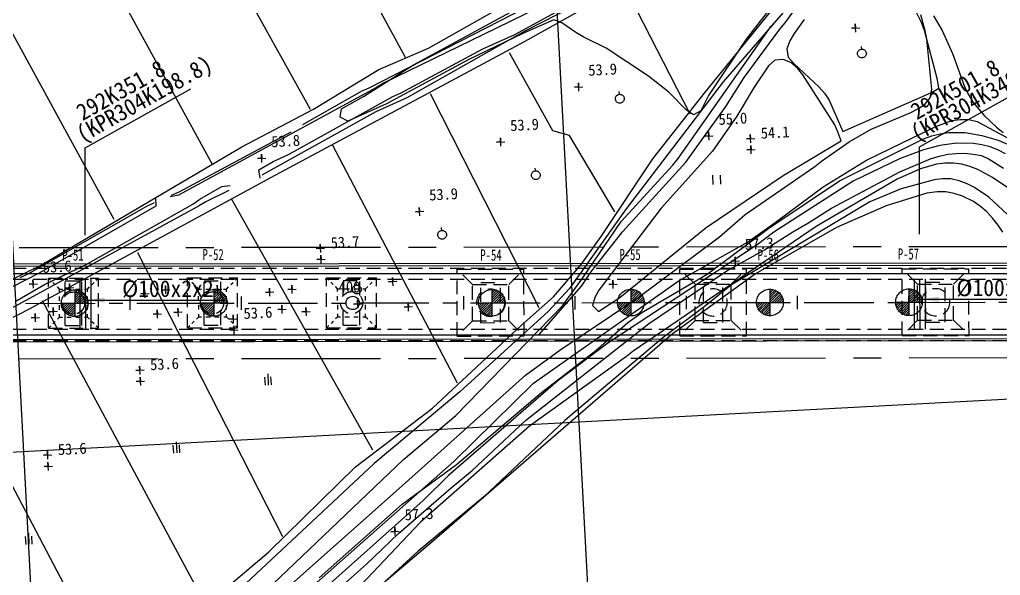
# Model space of a CAD drawing. Header units: millimetres. Extents: x 7782 to 8578, y 1103 to 1810.
# Drawn here: x 8306.9 to 8483.2, y 1435 to 1535 of the extents above; entities that cross this region are included whole.
import ezdxf
from ezdxf.enums import TextEntityAlignment as Align
from ezdxf.xclip import XClip

# ---------------------------------------------------------------- set-up
doc = ezdxf.new("R2010")
doc.units = ezdxf.units.MM
doc.header["$LTSCALE"] = 10
doc.header["$MEASUREMENT"] = 0
doc.header["$XCLIPFRAME"] = 2
for name, pattern in [('CENTER', [2, 1.25, -0.25, 0.25, -0.25]), ('CENTERX2', [4, 2.5, -0.5, 0.5, -0.5]), ('DASHED2', [0.375, 0.25, -0.125]), ('HIDDEN', [0.375, 0.25, -0.125])]:
    doc.linetypes.add(name, pattern=pattern)
doc.layers.add('TZ-BASE', color=253, linetype='Continuous')
doc.layers.add('TZ-CABL', color=4, linetype='Continuous')
doc.styles.add('GR', font='GulimChe.ttf')
doc.styles.add('GUL', font='GulimChe.ttf')
doc.styles.get("Standard").update_dxf_attribs({"font": 'GulimChe.ttf'})
doc.linetypes.add('ZIGZAG', pattern='A,0.0001,-0.2,[131,ltypeshp.shx,S=0.2,R=0,X=-0.2,Y=0],-0.4,[131,ltypeshp.shx,S=0.2,R=180,X=0.2,Y=0],-0.2', length=0.8001)
doc.dimstyles.get("Standard").update_dxf_attribs({"dimtxt": 0.18, "dimasz": 0.18, "dimexe": 0.18, "dimexo": 0.0625, "dimgap": 0.09, "dimtad": 0, "dimtih": 1, "dimtoh": 1, "dimdec": 4, "dimzin": 0, "dimdsep": 46, "dimtxsty": 'Standard', "dimcen": 0.09, "dimadec": 0, "dimazin": 0, "dimtfac": 1, "dimtdec": 4, "dimtofl": 0, "dimtmove": 0, "dimatfit": 3, "dimfxl": 0, "dimtolj": 1, "dimtzin": 0, "dimarcsym": 0})

# ---------------------------------------------------------------- blocks, each defined once
blk = doc.blocks.new('JD-FHF5FSSG3AFD3')
at = {"layer": 'TZ-BASE'}
for p, q in [((432, 138.77), (450.65, -211.09)), ((532.14, 138.79), (550.79, -211.07)), ((509.48, 44.69, -17.94), (460.44, 135.1, -17.94)), ((492.43, 35.34, -18.14), (459.86, 94.02, -18.14)), ((457.13, 15.56, -18.14), (416.58, 89.7, -18.14)), ((442.56, 84.36, -18.14), (474.78, 25.37, -18.14)), ((573.34, 71.34, -17.59), (530.96, 47.58, -17.59)), ((575.26, 50.3, -18.11), (589.48, 66.45, -18.11)), ((563.45, 38.49, -19.11), (584.69, 64.74, -19.11)), ((510.95, 43.36, -18.11), (544.55, 61.66, -18.11)), ((548.65, 58.5, -18.11), (530.94, 49.43, -18.11)), ((582.45, 58.65, -18.11), (566.59, 40.33, -18.11)), ((513.62, 46.34, -19.11), (533.96, 57.89, -19.11)), ((548.91, 57.45, -17.84), (560.63, 34.55, -17.84)), ((577.76, 50.93, -17.11), (582.26, 57.19, -17.11)), ((502.97, 39.26, -19.11), (533.44, 54.88, -19.11)), ((576.41, 55.33, -18.11), (570.72, 48, -18.11)), ((533.24, 53.58, -18.11), (523.52, 48.82, -18.11)), ((529.18, 48.83, -13.11), (537.21, 53.17, -13.11)), ((602.28, 50.99, -17.11), (600.9, 53.73, -17.11)), ((536.18, 51.49, -18.11), (530.59, 49.03, -18.11)), ((537.6, 50.91, -18.11), (536.18, 51.49, -18.11)), ((581.17, 51.52, -17.11), (579.39, 48.99, -17.11)), ((602.95, 49.49, -17.11), (602.12, 52.39, -17.11)), ((604.43, 52.16, -16.11), (606.01, 49.57, -16.11)), ((530.94, 49.43, -18.11), (509.75, 37.43, -18.11)), ((540.12, 49.18, -18.11), (537.6, 50.91, -18.11)), ((558.51, 26.55, -18.11), (575.26, 50.3, -18.11)), ((570.39, 41.07, -17.11), (576.77, 49.76, -17.11)), ((576.77, 49.76, -17.11), (577.76, 50.93, -17.11)), ((589.66, 49.97, -17.37), (591.16, 50.05, -17.37)), ((590.41, 50.01, -17.37), (589.66, 49.97, -17.37)), ((590.45, 49.26, -17.37), (590.37, 50.76, -17.37)), ((590.37, 50.76, -17.37), (590.41, 50.01, -17.37)), ((602.8, 49.54, -17.11), (602.28, 50.99, -17.11)), ((605.15, 40.69, -17.11), (602.8, 49.54, -17.11)), ((603.22, 47.99, -17.11), (602.95, 49.49, -17.11)), ((606.01, 49.57, -16.11), (607.86, 45.38, -16.11)), ((523.52, 48.82, -18.11), (505.56, 40.05, -18.11)), ((530.59, 49.03, -18.11), (520.91, 44.31, -18.11)), ((523.39, 46.26, -13.11), (529.18, 48.83, -13.11)), ((541.43, 48.39, -18.11), (540.12, 49.18, -18.11)), ((545.57, 46.38, -18.11), (541.43, 48.39, -18.11)), ((570.72, 48, -18.11), (563.96, 37.85, -18.11)), ((578.6, 47.68, -17.11), (578.06, 46.27, -17.11)), ((579.39, 48.99, -17.11), (578.6, 47.68, -17.11)), ((604.12, 38.97, -17.11), (603.22, 47.99, -17.11)), ((530.96, 47.58, -17.59), (485.23, 23.08, -17.59)), ((504.69, 42.54, -19.11), (513.62, 46.34, -19.11)), ((508.58, 38.28, -13.11), (523.39, 46.26, -13.11)), ((553.19, 41.34, -18.11), (545.57, 46.38, -18.11)), ((578.06, 46.27, -17.11), (578.28, 44.77, -17.11)), ((591.52, 46.17, -16.77), (591.47, 46.69, -16.77)), ((520.91, 44.31, -18.11), (506.11, 36.33, -18.11)), ((535.99, 31.48, -17.84), (528.22, 45.54, -17.84)), ((575.88, 44.19, -17.11), (574.74, 43.17, -17.11)), ((577.38, 44.35, -17.11), (575.88, 44.19, -17.11)), ((578.79, 43.77, -17.11), (577.38, 44.35, -17.11)), ((578.28, 44.77, -17.11), (579.29, 43.62, -17.11)), ((607.86, 45.38, -16.11), (610.08, 39.28, -16.11)), ((492.93, 35.39, -19.11), (504.69, 42.54, -19.11)), ((501.93, 37.69, -18.11), (510.95, 43.36, -18.11)), ((574.74, 43.17, -17.11), (572.17, 39.34, -17.11)), ((579.96, 42.78, -17.11), (578.79, 43.77, -17.11)), ((579.29, 43.62, -17.11), (583.8, 39.41, -17.11)), ((580.92, 41.58, -17.11), (579.96, 42.78, -17.11)), ((556.83, 38.47, -18.11), (553.19, 41.34, -18.11)), ((567.09, 35.87, -17.11), (570.39, 41.07, -17.11)), ((586.68, 32.57, -17.11), (580.92, 41.58, -17.11)), ((605.37, 39.18, -17.11), (605.15, 40.69, -17.11)), ((504.26, 39.29, -18.11), (468.66, 19.91, -18.11)), ((501.57, 38.64, -19.11), (502.97, 39.26, -19.11)), ((505.56, 40.05, -18.11), (504.26, 39.29, -18.11)), ((539.87, 39.36, -18.17), (541.37, 39.44, -18.17)), ((540.62, 39.4, -18.17), (539.87, 39.36, -18.17)), ((540.66, 38.66, -18.17), (540.58, 40.15, -18.17)), ((540.58, 40.15, -18.17), (540.62, 39.4, -18.17)), ((566.59, 40.33, -18.11), (549.18, 17.48, -18.11)), ((572.17, 39.34, -17.11), (569.06, 34.14, -17.11)), ((583.8, 39.41, -17.11), (584.82, 38.27, -17.11)), ((603.83, 37.46, -17.11), (604.12, 38.97, -17.11)), ((604.07, 38.37, -17.11), (605.37, 39.18, -17.11)), ((610.08, 39.28, -16.11), (610.75, 37.89, -16.11)), ((488.49, 27.24, -13.11), (507.19, 37.66, -13.11)), ((491.05, 32.62, -19.11), (501.57, 38.64, -19.11)), ((497.99, 35.45, -18.11), (501.93, 37.69, -18.11)), ((509.75, 37.43, -18.11), (504.16, 34.91, -18.11)), ((507.19, 37.66, -13.11), (508.58, 38.28, -13.11)), ((513.96, 38.22, -17.84), (533.47, -0.24, -17.84)), ((547.98, 38.04, -18.04), (547.93, 38.56, -18.04)), ((553.95, 26.46, -19.11), (563.45, 38.49, -19.11)), ((560.03, 35.2, -18.11), (556.83, 38.47, -18.11)), ((563.96, 37.85, -18.11), (562.58, 35.12, -18.11)), ((584.82, 38.27, -17.11), (585.68, 37.02, -17.11)), ((588.15, 31.38, -17.11), (604.07, 38.37, -17.11)), ((602.89, 36.25, -17.11), (603.83, 37.46, -17.11)), ((610.75, 37.89, -16.11), (611.56, 36.59, -16.11)), ((480.06, 28.64, -19.11), (492.93, 35.39, -19.11)), ((497.76, 33.94, -18.11), (497.99, 35.45, -18.11)), ((506.11, 36.33, -18.11), (499.12, 33.25, -18.11)), ((559.87, 25.87, -17.11), (567.09, 35.87, -17.11)), ((585.68, 37.02, -17.11), (588.15, 31.38, -17.11)), ((600.25, 34.72, -17.11), (601.6, 35.43, -17.11)), ((601.6, 35.43, -17.11), (602.89, 36.25, -17.11)), ((611.56, 36.59, -16.11), (613.54, 34.25, -16.11)), ((504.16, 34.91, -18.11), (483.67, 23.51, -18.11)), ((499.12, 33.25, -18.11), (497.76, 33.94, -18.11)), ((561.29, 34.36, -18.11), (560.03, 35.2, -18.11)), ((562.58, 35.12, -18.11), (561.29, 34.36, -18.11)), ((569.06, 34.14, -17.11), (564.67, 27.87, -17.11)), ((593.21, 31.78, -17.11), (600.25, 34.72, -17.11)), ((607.74, 33.34, -16.11), (609.24, 33.56, -16.11)), ((609.24, 33.56, -16.11), (610.79, 33.57, -16.11)), ((610.79, 33.57, -16.11), (612.25, 33.19, -16.11)), ((613.54, 34.25, -16.11), (615.77, 32.17, -16.11)), ((587.3, 31.17, -17.11), (586.68, 32.57, -17.11)), ((589.27, 29.54, -17.11), (593.21, 31.78, -17.11)), ((592.41, 26.21, -16.11), (604.84, 32.31, -16.11)), ((604.84, 32.31, -16.11), (607.74, 33.34, -16.11)), ((612.25, 33.19, -16.11), (618.91, 29.6, -16.11)), ((615.77, 32.17, -16.11), (616.98, 31.23, -16.11)), ((468.81, 20.55, -19.11), (488.96, 31.34, -19.11)), ((526.63, 28.73, -18.17), (526.55, 30.23, -18.17)), ((526.55, 30.23, -18.17), (526.59, 29.48, -18.17)), ((538.96, 30.66, -17.84), (535.99, 31.48, -17.84)), ((547.13, 16.91, -17.84), (538.96, 30.66, -17.84)), ((563.29, 30.53, -17.07), (564.79, 30.61, -17.07)), ((564.04, 30.57, -17.07), (563.29, 30.53, -17.07)), ((564.08, 29.83, -17.07), (564, 31.32, -17.07)), ((564, 31.32, -17.07), (564.04, 30.57, -17.07)), ((570.78, 30.05, -18), (572.28, 30.13, -18)), ((571.53, 30.09, -18), (570.78, 30.05, -18)), ((571.57, 29.35, -18), (571.49, 30.84, -18)), ((571.49, 30.84, -18), (571.53, 30.09, -18)), ((587.81, 29.72, -17.11), (587.3, 31.17, -17.11)), ((587.54, 22.5, -15.11), (602.65, 30.08, -15.11)), ((602.65, 30.08, -15.11), (604.1, 30.59, -15.11)), ((604.1, 30.59, -15.11), (605.6, 30.96, -15.11)), ((605.6, 30.96, -15.11), (607.11, 31.18, -15.11)), ((607.11, 31.18, -15.11), (610.11, 31.21, -15.11)), ((610.11, 31.21, -15.11), (613.13, 30.69, -15.11)), ((613.13, 30.69, -15.11), (616.05, 29.82, -15.11)), ((443.73, 7.24, -19.11), (480.06, 28.64, -19.11)), ((518.82, -13.88, -18.22), (496.35, 29.01, -18.22)), ((525.84, 29.44, -18.17), (527.34, 29.52, -18.17)), ((526.59, 29.48, -18.17), (525.84, 29.44, -18.17)), ((571.67, 27.35, -18), (571.59, 28.85, -18)), ((571.59, 28.85, -18), (571.63, 28.1, -18)), ((577.4, 23.49, -17.11), (587.81, 29.72, -17.11)), ((584.29, 26.07, -17.11), (589.27, 29.54, -17.11)), ((605.56, 28.87, -14.11), (602.61, 28.09, -14.11)), ((608.56, 29.31, -14.11), (605.56, 28.87, -14.11)), ((611.62, 29.24, -14.11), (608.56, 29.31, -14.11)), ((613.13, 29, -14.11), (611.62, 29.24, -14.11)), ((614.59, 28.62, -14.11), (613.13, 29, -14.11)), ((616, 28.08, -14.11), (614.59, 28.62, -14.11)), ((616.05, 29.82, -15.11), (618.87, 28.64, -15.11)), ((482.89, 26.53, -18.3), (484.39, 26.61, -18.3)), ((483.64, 26.57, -18.3), (482.89, 26.53, -18.3)), ((483.68, 25.82, -18.3), (483.6, 27.32, -18.3)), ((483.6, 27.32, -18.3), (483.64, 26.57, -18.3)), ((485.7, 26, -13.11), (488.49, 27.24, -13.11)), ((544.67, 12.52, -19.11), (553.95, 26.46, -19.11)), ((564.67, 27.87, -17.11), (555.45, 17.6, -17.11)), ((557.57, 25.34, -18.11), (558.51, 26.55, -18.11)), ((570.88, 28.06, -18), (572.38, 28.14, -18)), ((571.63, 28.1, -18), (570.88, 28.06, -18)), ((598.32, 26.49, -14.11), (589.98, 22.44, -14.11)), ((602.61, 28.09, -14.11), (598.32, 26.49, -14.11)), ((598.39, 24.13, -14.11), (604.03, 26.5, -14.11)), ((604.03, 26.5, -14.11), (605.48, 26.97, -14.11)), ((605.48, 26.97, -14.11), (606.98, 27.28, -14.11)), ((606.98, 27.28, -14.11), (608.48, 27.45, -14.11)), ((608.48, 27.45, -14.11), (610.04, 27.47, -14.11)), ((610.04, 27.47, -14.11), (611.54, 27.33, -14.11)), ((611.54, 27.33, -14.11), (613.05, 27.05, -14.11)), ((613.05, 27.05, -14.11), (614.46, 26.41, -14.11)), ((617.36, 27.39, -14.11), (616, 28.08, -14.11)), ((483.11, 24.47, -13.11), (485.7, 26, -13.11)), ((532.88, 24.3, -18.04), (532.83, 24.81, -18.04)), ((548.3, 15.21, -18.11), (557.57, 25.34, -18.11)), ((548.52, 13.36, -17.11), (559.87, 25.87, -17.11)), ((570.55, 16.45, -17.11), (583.1, 25.11, -17.11)), ((583.1, 25.11, -17.11), (584.29, 26.07, -17.11)), ((584.59, 21.46, -16.11), (592.41, 26.21, -16.11)), ((604.96, 25.49, -15.11), (602.06, 24.66, -15.11)), ((606.46, 25.7, -15.11), (604.96, 25.49, -15.11)), ((608.02, 25.72, -15.11), (606.46, 25.7, -15.11)), ((609.52, 25.49, -15.11), (608.02, 25.72, -15.11)), ((610.98, 25.1, -15.11), (609.52, 25.49, -15.11)), ((612.39, 24.56, -15.11), (610.98, 25.1, -15.11)), ((614.46, 26.41, -14.11), (617.04, 24.78, -14.11)), ((485.23, 23.08, -17.59), (441.7, -0.6, -17.59)), ((483.37, 22.97, -13.11), (483.11, 24.47, -13.11)), ((563.56, 14.12, -17.11), (577.4, 23.49, -17.11)), ((564.84, 21.84, -16.77), (564.75, 23.51, -16.77)), ((566.06, 23.56, -16.77), (566.15, 21.91, -16.77)), ((586.07, 17.59, -14.11), (598.39, 24.13, -14.11)), ((602.06, 24.66, -15.11), (597.87, 22.81, -15.11)), ((615.06, 23.14, -15.11), (612.39, 24.56, -15.11)), ((618.85, 20.52, -15.11), (615.06, 23.14, -15.11)), ((472.53, 19.19, -13.11), (476.47, 21.49, -13.11)), ((476.47, 21.49, -13.11), (477.97, 21.66, -13.11)), ((574.84, 13.99, -15.11), (587.54, 22.5, -15.11)), ((589.98, 22.44, -14.11), (575.74, 13.27, -14.11)), ((575.98, 15, -16.11), (584.59, 21.46, -16.11)), ((597.87, 22.81, -15.11), (583.36, 14.33, -15.11)), ((604.54, 22.68, -16.11), (598.64, 21.06, -16.11)), ((606.04, 22.89, -16.11), (604.54, 22.68, -16.11)), ((607.54, 22.86, -16.11), (606.04, 22.89, -16.11)), ((609.05, 22.52, -16.11), (607.54, 22.86, -16.11)), ((610.46, 21.99, -16.11), (609.05, 22.52, -16.11)), ((611.82, 21.3, -16.11), (610.46, 21.99, -16.11)), ((614.35, 19.57, -16.11), (611.82, 21.3, -16.11)), ((464.56, 19.46, -18.11), (464.62, 17.96, -18.11)), ((468.66, 19.91, -18.11), (467.16, 19.64, -18.11)), ((467.41, 19.93, -19.11), (468.81, 20.55, -19.11)), ((477.73, 20.79, -18.11), (473.59, 18.74, -18.11)), ((598.64, 21.06, -16.11), (593, 18.74, -16.11)), ((603.21, 20.3, -16.11), (595.91, 18.02, -16.11)), ((605.06, 20.52, -16.11), (603.21, 20.3, -16.11)), ((606.62, 20.54, -16.11), (605.06, 20.52, -16.11)), ((608.17, 20.26, -16.11), (606.62, 20.54, -16.11)), ((609.63, 19.77, -16.11), (608.17, 20.26, -16.11)), ((611.6, 18.79, -16.11), (609.63, 19.77, -16.11)), ((617.74, 16.45, -16.11), (614.35, 19.57, -16.11)), ((472.3, 17.93, -18.11), (438.59, -0.43, -18.11)), ((441.63, 5.82, -19.11), (462.97, 17.98, -19.11)), ((464.62, 17.96, -18.11), (443.64, 5.9, -18.11)), ((456.63, 10.05, -13.11), (471.29, 18.33, -13.11)), ((462.97, 17.98, -19.11), (464.37, 18.6, -19.11)), ((471.29, 18.33, -13.11), (472.53, 19.19, -13.11)), ((473.59, 18.74, -18.11), (472.3, 17.93, -18.11)), ((478.15, 19.34, -18.22), (503.55, -25.83, -18.22)), ((512.06, 16.24, -18.17), (511.98, 17.74, -18.17)), ((511.98, 17.74, -18.17), (512.02, 16.99, -18.17)), ((593, 18.74, -16.11), (568.13, 3.84, -16.11)), ((595.91, 18.02, -16.11), (586.98, 14.12, -16.11)), ((612.86, 17.9, -16.11), (611.6, 18.79, -16.11)), ((614.03, 16.91, -16.11), (612.86, 17.9, -16.11)), ((511.28, 16.95, -18.17), (512.77, 17.03, -18.17)), ((512.02, 16.99, -18.17), (511.28, 16.95, -18.17)), ((549.18, 17.48, -18.11), (539, 3.13, -18.11)), ((555.45, 17.6, -17.11), (544.27, 2.84, -17.11)), ((565.93, 12.44, -17.11), (570.55, 16.45, -17.11)), ((581.84, 14.88, -14.11), (586.07, 17.59, -14.11)), ((615.09, 15.77, -16.11), (614.03, 16.91, -16.11)), ((541.39, 5.06, -18.11), (548.3, 15.21, -18.11)), ((548.04, 1.52, -17.11), (563.56, 14.12, -17.11)), ((583.36, 14.33, -15.11), (550.4, -8.13, -15.11)), ((570.96, 11.49, -16.11), (575.98, 15, -16.11)), ((586.98, 14.12, -16.11), (572.42, 5.79, -16.11)), ((579.15, 13.35, -14.11), (581.84, 14.88, -14.11)), ((616.06, 14.57, -16.11), (615.09, 15.77, -16.11)), ((616.87, 13.28, -16.11), (616.06, 14.57, -16.11)), ((516.04, 13.59, -18.04), (515.99, 14.11, -18.04)), ((541.11, 7.47, -19.11), (544.67, 12.52, -19.11)), ((542.83, 6.08, -17.11), (548.52, 13.36, -17.11)), ((551.1, 1.35, -17.11), (565.93, 12.44, -17.11)), ((563.75, 5.75, -15.11), (574.84, 13.99, -15.11)), ((575.74, 13.27, -14.11), (572.71, 10.98, -14.11)), ((574.02, 10.09, -14.11), (579.15, 13.35, -14.11)), ((494.25, 9.63, -18.37), (494.17, 11.12, -18.37)), ((494.17, 11.12, -18.37), (494.21, 10.38, -18.37)), ((572.71, 10.98, -14.11), (545.86, -6.66, -14.11)), ((558.69, 4.59, -16.11), (570.96, 11.49, -16.11)), ((451.95, 7.39, -13.11), (456.63, 10.05, -13.11)), ((487.42, -41.49, -18.7), (461.35, 9.54, -18.7)), ((493.46, 10.34, -18.37), (494.96, 10.42, -18.37)), ((494.21, 10.38, -18.37), (493.46, 10.34, -18.37)), ((494.35, 7.63, -18.37), (494.27, 9.13, -18.37)), ((494.27, 9.13, -18.37), (494.31, 8.38, -18.37)), ((567.24, 6.36, -14.11), (574.02, 10.09, -14.11)), ((568.83, 7.36, -14.79), (568.75, 8.86, -14.79)), ((568.75, 8.86, -14.79), (568.79, 8.11, -14.79)), ((699.99, 7.82), (99.8, 7.13)), ((699.99, 7.4), (99.8, 6.72)), ((418.88, -4.9, -19.11), (443.73, 7.24, -19.11)), ((444.61, 3.86, -13.11), (451.95, 7.39, -13.11)), ((493.56, 8.34, -18.37), (495.06, 8.42, -18.37)), ((494.31, 8.38, -18.37), (493.56, 8.34, -18.37)), ((536.11, 1.65, -19.11), (541.11, 7.47, -19.11)), ((568.04, 8.07, -14.79), (569.53, 8.15, -14.79)), ((568.79, 8.11, -14.79), (568.04, 8.07, -14.79)), ((443.64, 5.9, -18.11), (432.37, 0.22, -18.11)), ((440.24, 5.15, -19.11), (441.63, 5.82, -19.11)), ((541.15, 3.56, -17.11), (542.83, 6.08, -17.11)), ((551.98, -1.19, -15.11), (563.75, 5.75, -15.11)), ((553.2, -3.17, -14.11), (567.24, 6.36, -14.11)), ((572.42, 5.79, -16.11), (557.44, -5.05, -16.11)), ((439.33, 0.84, -13.11), (444.61, 3.86, -13.11)), ((441.81, 3.93, -18.47), (443.31, 4.01, -18.47)), ((442.56, 3.97, -18.47), (441.81, 3.93, -18.47)), ((442.6, 3.22, -18.47), (442.52, 4.72, -18.47)), ((442.52, 4.72, -18.47), (442.56, 3.97, -18.47)), ((449.14, 2.54, -18.55), (449.06, 4.03, -18.55)), ((449.06, 4.03, -18.55), (449.1, 3.28, -18.55)), ((466.4, 2.17, -18.55), (466.32, 3.67, -18.55)), ((466.32, 3.67, -18.55), (466.36, 2.92, -18.55)), ((475.74, 2.24, -18.55), (475.66, 3.74, -18.55)), ((475.66, 3.74, -18.55), (475.7, 2.99, -18.55)), ((489.15, 2.24, -18.37), (489.07, 3.74, -18.37)), ((489.07, 3.74, -18.37), (489.11, 2.99, -18.37)), ((500.7, 3.75, -18.04), (500.65, 4.27, -18.04)), ((506.46, 4.37, -18.37), (507.96, 4.45, -18.37)), ((507.21, 4.41, -18.37), (506.46, 4.37, -18.37)), ((507.25, 3.66, -18.37), (507.17, 5.16, -18.37)), ((507.17, 5.16, -18.37), (507.21, 4.41, -18.37)), ((532.51, -13.89, -16.11), (558.69, 4.59, -16.11)), ((533.52, -5.1, -17.11), (541.15, 3.56, -17.11)), ((537.73, 0.06, -18.11), (541.39, 5.06, -18.11)), ((546.07, 3.88, -18), (547.57, 3.96, -18)), ((546.82, 3.92, -18), (546.07, 3.88, -18)), ((546.86, 3.17, -18), (546.78, 4.67, -18)), ((546.78, 4.67, -18), (546.82, 3.92, -18)), ((568.13, 3.84, -16.11), (563.21, -0.12, -16.11)), ((448.35, 3.24, -18.55), (449.85, 3.32, -18.55)), ((449.1, 3.28, -18.55), (448.35, 3.24, -18.55)), ((450.02, 2.93), (450.02, -1.87)), ((450.02, 2.69), (450.25, 2.92)), ((450.02, 2.27), (450.61, 2.86)), ((450.02, 1.84), (450.93, 2.75)), ((450.02, 1.42), (451.21, 2.61)), ((450.02, 0.99), (451.47, 2.45)), ((450.02, 0.57), (451.7, 2.25)), ((450.41, 0.53), (451.9, 2.03)), ((450.83, 0.53), (452.07, 1.78)), ((461.9, 2.2, -18.55), (463.39, 2.28, -18.55)), ((462.64, 2.24, -18.55), (461.9, 2.2, -18.55)), ((462.68, 1.49, -18.55), (462.6, 2.98, -18.55)), ((462.6, 2.98, -18.55), (462.64, 2.24, -18.55)), ((465.61, 2.88, -18.55), (467.11, 2.96, -18.55)), ((466.36, 2.92, -18.55), (465.61, 2.88, -18.55)), ((474.95, 2.95, -18.55), (476.45, 3.03, -18.55)), ((475.7, 2.99, -18.55), (474.95, 2.95, -18.55)), ((475.02, 2.96), (475.02, -1.84)), ((475.02, 2.72), (475.25, 2.95)), ((475.02, 2.3), (475.61, 2.89)), ((475.02, 1.87), (475.93, 2.78)), ((475.02, 1.45), (476.21, 2.64)), ((475.02, 1.02), (476.47, 2.47)), ((475.02, 0.6), (476.7, 2.28)), ((475.41, 0.56), (476.9, 2.06)), ((475.83, 0.56), (477.07, 1.81)), ((484.31, 2.45, -18.55), (485.81, 2.53, -18.55)), ((485.06, 2.49, -18.55), (484.31, 2.45, -18.55)), ((485.1, 1.75, -18.55), (485.02, 3.24, -18.55)), ((485.02, 3.24, -18.55), (485.06, 2.49, -18.55)), ((488.36, 2.95, -18.37), (489.86, 3.03, -18.37)), ((489.11, 2.99, -18.37), (488.36, 2.95, -18.37)), ((520, -0.63), (520, 1.77)), ((525.02, 2.99), (525.03, -1.81)), ((525.02, 2.75), (525.25, 2.98)), ((525.02, 2.33), (525.61, 2.92)), ((525.02, 1.9), (525.93, 2.82)), ((525.02, 1.48), (526.22, 2.68)), ((525.03, 1.06), (526.47, 2.51)), ((525.03, 0.63), (526.7, 2.31)), ((525.41, 0.59), (526.9, 2.09)), ((525.84, 0.59), (527.08, 1.84)), ((539, 3.13, -18.11), (535.23, -0.92, -18.11)), ((540, -0.61), (540, 1.79)), ((544.27, 2.84, -17.11), (543.53, 1.52, -17.11)), ((550.02, 3.02), (550.02, -1.78)), ((550.02, 2.78), (550.25, 3.01)), ((550.02, 2.36), (550.61, 2.95)), ((550.02, 1.93), (550.93, 2.84)), ((550.02, 1.51), (551.21, 2.7)), ((550.02, 1.08), (551.47, 2.53)), ((550.02, 0.66), (551.7, 2.34)), ((550.41, 0.62), (551.9, 2.12)), ((550.83, 0.62), (552.07, 1.87)), ((560, -0.59), (560, 1.81)), ((575.02, 3.05), (575.02, -1.75)), ((575.02, 2.81), (575.25, 3.04)), ((575.02, 2.38), (575.61, 2.97)), ((575.02, 1.96), (575.93, 2.87)), ((575.02, 1.53), (576.21, 2.73)), ((575.02, 1.11), (576.47, 2.56)), ((575.02, 0.69), (576.7, 2.37)), ((575.41, 0.65), (576.9, 2.14)), ((575.83, 0.65), (577.07, 1.89)), ((580, -0.56), (580, 1.84)), ((600, -0.54), (600, 1.86)), ((600.02, 3.08), (600.02, -1.72)), ((600.02, 2.83), (600.25, 3.06)), ((600.02, 2.41), (600.61, 3)), ((600.02, 1.99), (600.93, 2.9)), ((600.02, 1.56), (601.21, 2.76)), ((600.02, 1.14), (601.47, 2.59)), ((600.02, 0.71), (601.7, 2.39)), ((600.41, 0.68), (601.9, 2.17)), ((600.83, 0.68), (602.07, 1.92)), ((444.19, 0.98, -18.7), (473.45, -53.47, -18.7)), ((447.62, 0.53), (452.42, 0.53)), ((447.63, 0.3), (447.86, 0.53)), ((447.69, -0.06), (448.29, 0.53)), ((447.8, -0.38), (448.71, 0.53)), ((447.94, -0.67), (449.13, 0.53)), ((448.11, -0.92), (449.56, 0.53)), ((448.31, -1.15), (449.98, 0.53)), ((448.53, -1.35), (450.02, 0.15)), ((451.26, 0.53), (452.22, 1.5)), ((451.68, 0.53), (452.33, 1.19)), ((452.1, 0.53), (452.4, 0.83)), ((460, -0.7), (460, 1.7)), ((472.62, 0.56), (477.42, 0.56)), ((472.63, 0.33), (472.86, 0.56)), ((472.69, -0.03), (473.29, 0.56)), ((472.8, -0.35), (473.71, 0.56)), ((472.94, -0.64), (474.13, 0.56)), ((473.11, -0.89), (474.56, 0.56)), ((473.31, -1.12), (474.98, 0.56)), ((473.53, -1.32), (475.02, 0.17)), ((476.26, 0.56), (477.22, 1.53)), ((476.68, 0.56), (477.33, 1.21)), ((477.1, 0.56), (477.4, 0.86)), ((480, -0.67), (480, 1.73)), ((487.33, -1.34, -18.55), (487.25, 0.15, -18.55)), ((487.25, 0.15, -18.55), (487.29, -0.6, -18.55)), ((500.16, 0.32, -18.37), (501.66, 0.4, -18.37)), ((500.91, 0.36, -18.37), (500.16, 0.32, -18.37)), ((500.95, -0.39, -18.37), (500.87, 1.1, -18.37)), ((500.87, 1.1, -18.37), (500.91, 0.36, -18.37)), ((510.06, -0.9, -18.37), (509.98, 0.6, -18.37)), ((509.98, 0.6, -18.37), (510.02, -0.15, -18.37)), ((518.53, -19.7, -18.11), (537.73, 0.06, -18.11)), ((522.63, 0.59), (527.43, 0.6)), ((522.64, 0.36), (522.87, 0.59)), ((522.7, 0), (523.29, 0.59)), ((522.81, -0.32), (523.72, 0.59)), ((522.95, -0.6), (524.14, 0.59)), ((523.12, -0.86), (524.56, 0.59)), ((523.31, -1.09), (524.99, 0.59)), ((523.54, -1.29), (525.03, 0.21)), ((526.26, 0.6), (527.22, 1.56)), ((526.69, 0.6), (527.34, 1.25)), ((527.11, 0.6), (527.41, 0.89)), ((530.34, -3.43, -19.11), (536.11, 1.65, -19.11)), ((537.26, -7.92, -17.11), (551.1, 1.35, -17.11)), ((543.53, 1.52, -17.11), (543.09, 0.07, -17.11)), ((543.09, 0.07, -17.11), (544.21, -0.98, -17.11)), ((544.21, -0.98, -17.11), (548.04, 1.52, -17.11)), ((547.62, 0.62), (552.42, 0.62)), ((547.63, 0.39), (547.86, 0.62)), ((547.69, 0.03), (548.29, 0.62)), ((547.8, -0.29), (548.71, 0.62)), ((547.94, -0.58), (549.13, 0.62)), ((548.11, -0.83), (549.56, 0.62)), ((548.31, -1.06), (549.98, 0.62)), ((548.53, -1.26), (550.02, 0.23)), ((551.26, 0.62), (552.22, 1.59)), ((551.68, 0.62), (552.33, 1.27)), ((552.1, 0.62), (552.4, 0.92)), ((572.62, 0.65), (577.42, 0.65)), ((572.63, 0.42), (572.86, 0.65)), ((572.69, 0.05), (573.29, 0.65)), ((572.8, -0.26), (573.71, 0.65)), ((572.94, -0.55), (574.13, 0.65)), ((573.11, -0.8), (574.56, 0.65)), ((573.31, -1.03), (574.98, 0.65)), ((573.53, -1.23), (575.02, 0.26)), ((576.26, 0.65), (577.22, 1.61)), ((576.68, 0.65), (577.33, 1.3)), ((577.1, 0.65), (577.4, 0.95)), ((597.62, 0.67), (602.42, 0.68)), ((597.63, 0.44), (597.86, 0.67)), ((597.69, 0.08), (598.29, 0.67)), ((597.8, -0.24), (598.71, 0.67)), ((597.94, -0.52), (599.13, 0.67)), ((598.11, -0.78), (599.56, 0.67)), ((598.31, -1), (599.98, 0.68)), ((598.53, -1.21), (600.02, 0.29)), ((601.26, 0.68), (602.22, 1.64)), ((601.68, 0.68), (602.33, 1.33)), ((602.1, 0.68), (602.4, 0.98)), ((441.7, -0.6, -17.59), (392.52, -25.89, -17.59)), ((442.98, -2.84, -18.55), (442.9, -1.34, -18.55)), ((442.9, -1.34, -18.55), (442.94, -2.09, -18.55)), ((445.44, -1.03, -18.55), (446.94, -0.95, -18.55)), ((446.19, -0.99, -18.55), (445.44, -1.03, -18.55)), ((446.23, -1.74, -18.55), (446.15, -0.24, -18.55)), ((446.15, -0.24, -18.55), (446.19, -0.99, -18.55)), ((448.78, -1.52), (450.02, -0.28)), ((449.06, -1.67), (450.02, -0.7)), ((449.37, -1.78), (450.02, -1.13)), ((449.72, -1.85), (450.02, -1.55)), ((464.15, -1.46, -18.55), (465.64, -1.38, -18.55)), ((464.89, -1.42, -18.55), (464.15, -1.46, -18.55)), ((464.93, -2.17, -18.55), (464.85, -0.67, -18.55)), ((464.85, -0.67, -18.55), (464.89, -1.42, -18.55)), ((467.87, -1.14, -18.55), (469.37, -1.06, -18.55)), ((468.62, -1.1, -18.55), (467.87, -1.14, -18.55)), ((468.66, -1.85, -18.55), (468.58, -0.36, -18.55)), ((468.58, -0.36, -18.55), (468.62, -1.1, -18.55)), ((473.78, -1.49), (475.02, -0.25)), ((474.06, -1.64), (475.02, -0.67)), ((474.37, -1.75), (475.02, -1.1)), ((474.72, -1.82), (475.02, -1.52)), ((478.58, -3.07, -18.55), (478.5, -1.58, -18.55)), ((478.5, -1.58, -18.55), (478.54, -2.33, -18.55)), ((486.54, -0.64, -18.55), (488.03, -0.56, -18.55)), ((487.29, -0.6, -18.55), (486.54, -0.64, -18.55)), ((490.88, -1.06, -18.37), (492.38, -0.99, -18.37)), ((491.63, -1.03, -18.37), (490.88, -1.06, -18.37)), ((491.67, -1.77, -18.37), (491.59, -0.28, -18.37)), ((491.59, -0.28, -18.37), (491.63, -1.03, -18.37)), ((509.27, -0.19, -18.37), (510.77, -0.11, -18.37)), ((510.02, -0.15, -18.37), (509.27, -0.19, -18.37)), ((535.23, -0.92, -18.11), (519.29, -15.43, -18.11)), ((523.79, -1.46), (525.03, -0.22)), ((524.07, -1.61), (525.03, -0.64)), ((524.38, -1.72), (525.03, -1.07)), ((524.73, -1.79), (525.03, -1.49)), ((548.78, -1.43), (550.02, -0.19)), ((549.06, -1.58), (550.02, -0.61)), ((549.37, -1.69), (550.02, -1.04)), ((549.49, -2.93, -15.11), (551.98, -1.19, -15.11)), ((549.72, -1.76), (550.02, -1.46)), ((563.21, -0.12, -16.11), (555.84, -5.67, -16.11)), ((573.78, -1.41), (575.02, -0.16)), ((574.06, -1.55), (575.02, -0.59)), ((574.37, -1.66), (575.02, -1.01)), ((574.72, -1.73), (575.02, -1.44)), ((598.78, -1.38), (600.02, -0.14)), ((599.06, -1.52), (600.02, -0.56)), ((599.37, -1.64), (600.02, -0.98)), ((599.72, -1.71), (600.02, -1.41)), ((442.19, -2.13, -18.55), (443.69, -2.05, -18.55)), ((442.94, -2.09, -18.55), (442.19, -2.13, -18.55)), ((477.79, -2.37, -18.55), (479.29, -2.29, -18.55)), ((478.54, -2.33, -18.55), (477.79, -2.37, -18.55)), ((514.35, -18.39, -19.11), (530.34, -3.43, -19.11)), ((531.07, -20.6, -14.11), (553.2, -3.17, -14.11)), ((543.73, -8, -15.11), (549.49, -2.93, -15.11)), ((477.9, -4.36, -18.55), (479.4, -4.28, -18.55)), ((478.65, -4.32, -18.55), (477.9, -4.36, -18.55)), ((478.69, -5.07, -18.55), (478.61, -3.57, -18.55)), ((478.61, -3.57, -18.55), (478.65, -4.32, -18.55)), ((557.44, -5.05, -16.11), (514.25, -42.46, -16.11)), ((700.01, -5.8), (99.81, -6.48)), ((700.01, -6.18), (99.81, -6.87)), ((545.86, -6.66, -14.11), (536.96, -13.37, -14.11)), ((555.84, -5.67, -16.11), (538.15, -20.6, -16.11)), ((531.09, -12.4, -17.11), (537.26, -7.92, -17.11)), ((533.93, -15.53, -15.11), (543.73, -8, -15.11)), ((550.4, -8.13, -15.11), (549.21, -9.1, -15.11)), ((458.07, -68.93, -18.7), (426.75, -9.48, -18.7)), ((549.21, -9.1, -15.11), (531.79, -21.57, -15.11)), ((460.99, -11.57, -18.55), (462.49, -11.49, -18.55)), ((461.74, -11.53, -18.55), (460.99, -11.57, -18.55)), ((461.78, -12.28, -18.55), (461.7, -10.78, -18.55)), ((461.7, -10.78, -18.55), (461.74, -11.53, -18.55)), ((484.72, -12.19, -18.32), (484.83, -14.2, -18.32)), ((700.03, -12.39), (30.65, -48.08)), ((461.1, -13.57, -18.55), (462.6, -13.49, -18.55)), ((461.85, -13.53, -18.55), (461.1, -13.57, -18.55)), ((461.89, -14.28, -18.55), (461.81, -12.78, -18.55)), ((461.81, -12.78, -18.55), (461.85, -13.53, -18.55)), ((484.16, -12.79, -18.32), (484.24, -14.23, -18.32)), ((485.39, -14.19, -18.32), (485.31, -12.73, -18.32)), ((510.03, -31.32, -17.11), (531.09, -12.4, -17.11)), ((536.96, -13.37, -14.11), (517.23, -30.48, -14.11)), ((518.26, -27.88, -16.11), (532.51, -13.89, -16.11)), ((519.29, -15.43, -18.11), (503.88, -28.33, -18.11)), ((518.67, -28.47, -15.11), (533.93, -15.53, -15.11)), ((500.52, -28.92, -19.11), (514.35, -18.39, -19.11)), ((509.13, -27.62, -18.11), (518.53, -19.7, -18.11)), ((521.49, -29.58, -14.11), (531.07, -20.6, -14.11)), ((538.15, -20.6, -16.11), (523.6, -34.29, -16.11)), ((531.79, -21.57, -15.11), (512.21, -38.87, -15.11)), ((468.25, -24.4, -18.82), (468.36, -26.41, -18.82)), ((445.19, -27.55, -18.55), (445.11, -26.05, -18.55)), ((445.11, -26.05, -18.55), (445.15, -26.8, -18.55)), ((467.69, -25, -18.82), (467.77, -26.44, -18.82)), ((468.92, -26.4, -18.82), (468.84, -24.94, -18.82)), ((444.4, -26.84, -18.55), (445.9, -26.76, -18.55)), ((445.15, -26.8, -18.55), (444.4, -26.84, -18.55)), ((445.3, -29.54, -18.55), (445.22, -28.05, -18.55)), ((445.22, -28.05, -18.55), (445.26, -28.8, -18.55)), ((476.81, -58.4, -18.11), (509.13, -27.62, -18.11)), ((489.4, -53.35, -16.11), (518.26, -27.88, -16.11)), ((444.51, -28.84, -18.55), (446.01, -28.76, -18.55)), ((445.26, -28.8, -18.55), (444.51, -28.84, -18.55)), ((503.88, -28.33, -18.11), (452.82, -75.9, -18.11)), ((484.89, -44.28, -19.11), (500.52, -28.92, -19.11)), ((508.87, -35.65, -15.11), (518.67, -28.47, -15.11)), ((517.71, -32.68, -14.11), (521.49, -29.58, -14.11)), ((484.79, -53.7, -17.11), (510.03, -31.32, -17.11)), ((517.23, -30.48, -14.11), (512.67, -34.99, -14.11)), ((508.22, -40.9, -14.11), (517.71, -32.68, -14.11)), ((512.67, -34.99, -14.11), (486.99, -57.82, -14.11)), ((523.6, -34.29, -16.11), (511.76, -44.09, -16.11)), ((493.96, -48.89, -15.11), (508.87, -35.65, -15.11)), ((512.21, -38.87, -15.11), (494.31, -57.72, -15.11)), ((506.87, -40.57, -14.79), (508.36, -40.49, -14.79)), ((507.61, -40.53, -14.79), (506.87, -40.57, -14.79)), ((507.65, -41.28, -14.79), (507.57, -39.78, -14.79)), ((507.57, -39.78, -14.79), (507.61, -40.53, -14.79)), ((441.14, -41.42, -19.07), (441.21, -42.87, -19.07)), ((441.69, -40.83, -19.07), (441.8, -42.84, -19.07)), ((442.37, -42.83, -19.07), (442.29, -41.36, -19.07)), ((502.51, -46.43, -14.11), (508.22, -40.9, -14.11)), ((514.25, -42.46, -16.11), (506, -49.42, -16.11)), ((511.76, -44.09, -16.11), (458.22, -92.8, -16.11)), ((476.64, -51.23, -19.11), (484.89, -44.28, -19.11)), ((497.64, -50.74, -14.11), (502.51, -46.43, -14.11))]:
    blk.add_line(p, q, dxfattribs=at)
at = {"layer": 'TZ-BASE', "linetype": 'CENTERX2'}
for p, q in [((0.01, 10.02), (700.01, 10.81)), ((0.03, -9.99), (700.03, -9.19))]:
    blk.add_line(p, q, dxfattribs=at)
at = {"layer": 'TZ-BASE', "linetype": 'DASHED2'}
for p, q in [((518.79, 6.61), (530.79, 6.62)), ((521.55, 3.86), (518.79, 6.61)), ((518.81, -5.39), (518.79, 6.61)), ((528.05, 3.87), (530.79, 6.62)), ((530.81, -5.38), (530.79, 6.62)), ((558.79, 6.65), (570.79, 6.67)), ((561.55, 3.91), (558.79, 6.65)), ((558.81, -5.35), (558.79, 6.65)), ((568.05, 3.91), (570.79, 6.67)), ((570.81, -5.33), (570.79, 6.67)), ((598.79, 6.7), (610.79, 6.71)), ((601.55, 3.95), (598.79, 6.7)), ((598.81, -5.3), (598.79, 6.7)), ((608.05, 3.96), (610.79, 6.71)), ((610.81, -5.29), (610.79, 6.71)), ((445.3, 5.03), (454.3, 5.04)), ((445.31, -3.97), (445.3, 5.03)), ((445.7, 4.63), (445.3, 5.03)), ((446.5, 3.83), (446.1, 4.23)), ((448.3, 1.85), (448.3, 4.53)), ((448.3, 4.53), (451.3, 4.53)), ((451.3, 1.86), (451.3, 4.53)), ((453.1, 3.84), (453.5, 4.24)), ((453.9, 4.64), (454.3, 5.04)), ((454.31, -3.96), (454.3, 5.04)), ((470.3, 5.06), (479.3, 5.07)), ((470.31, -3.94), (470.3, 5.06)), ((470.7, 4.66), (470.3, 5.06)), ((471.5, 3.86), (471.1, 4.26)), ((473.3, 1.88), (473.3, 4.56)), ((473.3, 4.56), (476.3, 4.56)), ((476.3, 1.88), (476.3, 4.56)), ((478.1, 3.86), (478.5, 4.26)), ((478.9, 4.67), (479.3, 5.07)), ((479.31, -3.93), (479.3, 5.07)), ((495.3, 5.08), (504.3, 5.09)), ((495.31, -3.92), (495.3, 5.08)), ((495.7, 4.68), (495.3, 5.08)), ((496.5, 3.89), (496.1, 4.28)), ((498.3, 1.91), (498.3, 4.59)), ((498.3, 4.59), (501.3, 4.59)), ((501.3, 1.91), (501.3, 4.59)), ((503.1, 3.89), (503.5, 4.29)), ((503.9, 4.69), (504.3, 5.09)), ((504.31, -3.91), (504.3, 5.09)), ((521.55, 3.86), (528.05, 3.87)), ((521.55, -2.64), (521.55, 3.86)), ((523.05, 4.21), (526.55, 4.22)), ((523.05, -2.99), (523.05, 4.21)), ((526.55, -2.98), (526.55, 4.22)), ((528.05, -2.63), (528.05, 3.87)), ((561.55, 3.91), (568.05, 3.91)), ((561.55, -2.59), (561.55, 3.91)), ((563.05, 4.26), (566.55, 4.26)), ((563.05, -2.94), (563.05, 4.26)), ((566.55, -2.94), (566.55, 4.26)), ((568.05, -2.59), (568.05, 3.91)), ((601.55, 3.95), (608.05, 3.96)), ((601.55, -2.55), (601.55, 3.95)), ((603.05, 4.3), (606.55, 4.3)), ((603.05, -2.9), (603.05, 4.3)), ((606.55, -2.9), (606.55, 4.3)), ((608.05, -2.54), (608.05, 3.96)), ((447.3, 3.03), (446.9, 3.43)), ((447.3, 2.53), (447.3, 3.03)), ((447.3, 3.03), (447.8, 3.03)), ((448.6, 3.03), (449.4, 3.03)), ((450.2, 3.03), (451, 3.03)), ((451.8, 3.03), (452.3, 3.03)), ((452.3, 3.03), (452.7, 3.44)), ((452.3, 2.53), (452.3, 3.03)), ((472.3, 3.06), (471.9, 3.46)), ((472.3, 2.56), (472.3, 3.06)), ((472.3, 3.06), (472.8, 3.06)), ((473.6, 3.06), (474.4, 3.06)), ((475.2, 3.06), (476, 3.06)), ((476.8, 3.06), (477.3, 3.06)), ((477.3, 3.06), (477.7, 3.46)), ((477.3, 2.56), (477.3, 3.06)), ((497.3, 3.09), (496.9, 3.49)), ((497.3, 2.59), (497.3, 3.09)), ((497.3, 3.09), (497.8, 3.09)), ((497.3, 0.99), (497.3, 1.79)), ((498.6, 3.09), (499.4, 3.09)), ((500.2, 3.09), (501, 3.09)), ((501.8, 3.09), (502.3, 3.09)), ((502.3, 3.09), (502.7, 3.49)), ((502.3, 2.59), (502.3, 3.09)), ((502.3, 0.99), (502.3, 1.79)), ((447.3, 0.93), (447.3, 1.73)), ((447.31, -0.67), (447.31, 0.13)), ((452.3, 0.93), (452.3, 1.73)), ((452.31, -0.67), (452.31, 0.13)), ((472.3, 0.96), (472.3, 1.76)), ((472.31, -0.64), (472.31, 0.16)), ((477.3, 0.96), (477.3, 1.76)), ((477.31, -0.64), (477.31, 0.16)), ((497.31, -0.61), (497.31, 0.19)), ((502.31, -0.61), (502.31, 0.19)), ((447.31, -1.97), (447.31, -1.47)), ((448.31, -3.47), (448.31, -0.79)), ((451.31, -3.47), (451.31, -0.79)), ((452.31, -1.97), (452.31, -1.47)), ((472.31, -1.94), (472.31, -1.44)), ((473.31, -3.44), (473.31, -0.76)), ((476.31, -3.44), (476.31, -0.76)), ((477.31, -1.94), (477.31, -1.44)), ((497.31, -1.91), (497.31, -1.41)), ((498.31, -3.41), (498.31, -0.74)), ((501.31, -3.41), (501.31, -0.73)), ((502.31, -1.91), (502.31, -1.41)), ((446.51, -2.77), (446.11, -3.17)), ((447.31, -1.97), (446.91, -2.37)), ((447.31, -1.97), (447.81, -1.97)), ((448.31, -3.47), (451.31, -3.47)), ((448.61, -1.97), (449.41, -1.97)), ((450.21, -1.97), (451.01, -1.97)), ((451.81, -1.97), (452.31, -1.97)), ((452.31, -1.97), (452.71, -2.36)), ((453.11, -2.76), (453.51, -3.16)), ((471.51, -2.74), (471.11, -3.14)), ((472.31, -1.94), (471.91, -2.34)), ((472.31, -1.94), (472.81, -1.94)), ((473.31, -3.44), (476.31, -3.44)), ((473.61, -1.94), (474.41, -1.94)), ((475.21, -1.94), (476.01, -1.94)), ((476.81, -1.94), (477.31, -1.94)), ((477.31, -1.94), (477.71, -2.34)), ((478.11, -2.74), (478.51, -3.14)), ((495.71, -3.52), (495.31, -3.92)), ((496.51, -2.71), (496.11, -3.12)), ((497.31, -1.91), (496.91, -2.31)), ((497.31, -1.91), (497.81, -1.91)), ((498.31, -3.41), (501.31, -3.41)), ((498.61, -1.91), (499.41, -1.91)), ((500.21, -1.91), (501.01, -1.91)), ((501.81, -1.91), (502.31, -1.91)), ((502.31, -1.91), (502.71, -2.31)), ((503.11, -2.71), (503.51, -3.11)), ((503.91, -3.51), (504.31, -3.91)), ((521.55, -2.64), (518.81, -5.39)), ((521.55, -2.64), (528.05, -2.63)), ((523.05, -2.99), (526.55, -2.98)), ((528.05, -2.63), (530.81, -5.38)), ((561.55, -2.59), (558.81, -5.35)), ((561.55, -2.59), (568.05, -2.59)), ((563.05, -2.94), (566.55, -2.94)), ((568.05, -2.59), (570.81, -5.33)), ((601.55, -2.55), (598.81, -5.3)), ((601.55, -2.55), (608.05, -2.54)), ((603.05, -2.9), (606.55, -2.9)), ((608.05, -2.54), (610.81, -5.29)), ((445.71, -3.57), (445.31, -3.97)), ((445.31, -3.97), (454.31, -3.96)), ((453.91, -3.56), (454.31, -3.96)), ((470.71, -3.54), (470.31, -3.94)), ((470.31, -3.94), (479.31, -3.93)), ((478.91, -3.53), (479.31, -3.93)), ((495.31, -3.92), (504.31, -3.91)), ((518.81, -5.39), (530.81, -5.38)), ((558.81, -5.35), (570.81, -5.33)), ((598.81, -5.3), (610.81, -5.29))]:
    blk.add_line(p, q, dxfattribs=at)
at = {"layer": 'TZ-BASE', "linetype": 'CENTER'}
blk.add_lwpolyline([(0, 0), (101.81, 0.11), (301.2, 0.33), (501.2, 0.55), (700, 0.77)], dxfattribs=at)
at = {"layer": 'TZ-BASE'}
for centre, radius in [((591.56, 45.41, -16.77), 0.791), ((548.02, 37.28, -18.04), 0.791), ((532.92, 23.53, -18.04), 0.791), ((516.08, 12.82, -18.04), 0.791), ((500.74, 2.98, -18.04), 0.791), ((450.02, 0.53), 2.4), ((475.02, 0.56), 2.4), ((525.03, 0.59), 2.4), ((550.02, 0.62), 2.4), ((575.02, 0.65), 2.4), ((600.02, 0.68), 2.4), ((500, 0.55), 1.2)]:
    blk.add_circle(centre, radius, dxfattribs=at)
at = {"layer": 'TZ-BASE', "linetype": 'DASHED2'}
for centre, radius in [((449.81, 0.53), 2), ((474.81, 0.56), 2), ((499.81, 0.59), 2), ((524.81, 0.59), 2.5), ((564.81, 0.64), 2.5), ((604.81, 0.68), 2.5)]:
    blk.add_circle(centre, radius, dxfattribs=at)
at = {"layer": 'TZ-BASE', "style": 'GUL'}
for s, rotation, p in [('53.9', 3.0521, (542.41, 41.39, -19.98)), ('53.9', 3.0521, (528.37, 31.46, -19.98)), ('55.0', 3.0521, (565.82, 32.56, -19.98)), ('54.1', 3.0521, (573.42, 30.08, -19.98)), ('53.8', 3.0521, (485.42, 28.55, -14.01)), ('53.9', 3.0521, (513.81, 18.97, -19.98)), ('53.7', 3.0521, (496.1, 10.36, -19.98)), ('57.3', 3.0521, (570.57, 10.09, -14.01)), ('53.6', 3.0521, (444.34, 5.96, -14.01)), ('400', 0.0628, (497.49, 2.45)), ('53.6', 3.0521, (480.43, -2.34, -14.01)), ('53.6', 3.0521, (463.63, -11.54, -14.01)), ('53.6', 3.0521, (447.04, -26.81, -14.01)), ('57.3', 3.0521, (509.4, -38.54, -14.01))]:
    blk.add_text(s, height=2, rotation=rotation, dxfattribs=at).set_placement(p)
at = {"layer": 'TZ-BASE', "style": 'GUL', "width": 0.73863}
for s, p in [('P-51', (447.8, 8.17)), ('P-52', (473, 8.26)), ('P-54', (522.95, 8.18)), ('P-55', (547.96, 8.27)), ('P-56', (572.81, 8.19)), ('P-57', (598, 8.37))]:
    blk.add_text(s, height=2, rotation=0.0113, dxfattribs=at).set_placement(p)
blk = doc.blocks.new('기정')
at = {"layer": 'TZ-BASE', "flags": 128}
for points in [[(536.81, 393.14), (536.81, 408.84), (555.79, 419.48)], [(686.81, 393.3), (686.81, 409.01), (705.79, 419.64)]]:
    blk.add_lwpolyline(points, dxfattribs=at)
at = {"layer": 'TZ-BASE', "style": 'GR'}
for s, p in [('(KPR304K198.8)', (536.3, 409.7)), ('(KPR304K349.8)', (686.3, 409.87)), ('292K351.8', (536.3, 413.64)), ('292K501.8', (686.3, 413.8))]:
    blk.add_text(s, height=3, rotation=29.2488, dxfattribs=at).set_placement(p)
at = {"layer": 'TZ-BASE'}
for p in [(551.66, 383.53), (701.66, 383.69)]:
    blk.add_text('Ø100x2x2', height=3, rotation=0.0619, dxfattribs=at).set_placement(p, align=Align.MIDDLE)
for points in [[(537.31, 381.45), (561.97, 381.45)], [(687.31, 381.61), (711.97, 381.62)]]:
    blk.add_leader(points, dimstyle='Standard', override={"dimtxt": 3, "dimasz": 3, "dimexe": 2, "dimexo": 3, "dimgap": 1, "dimtad": 0, "dimtih": 0, "dimcen": 1, "dimaunit": 1, "dimadec": 8, "dimtix": 1, "dimtofl": 1, "dimtmove": 2, "dimtvp": 2}, dxfattribs=at)

msp = doc.modelspace()

# ---------------------------------------------------------------- linework, layer by layer
at = {"layer": 'TZ-CABL', "linetype": 'HIDDEN'}
for points in [[(8170.55, 1490.28), (8566.8, 1490.28)], [(8170.55, 1488.28), (8566.8, 1488.28)], [(8170.8, 1489.28), (8566.8, 1489.28)], [(8170.56, 1479.28), (8566.81, 1479.28)], [(8170.81, 1478.28), (8566.81, 1478.28)], [(8170.56, 1477.28), (8566.81, 1477.28)]]:
    msp.add_lwpolyline(points, dxfattribs=at)
at = {"layer": 'TZ-CABL', "linetype": 'ZIGZAG', "ltscale": 0.5}
for points in [[(8170.8, 1489.28), (8566.8, 1489.28)], [(8318.7, 1488.28), (8318.71, 1479.28)], [(8468.7, 1488.28), (8468.71, 1479.28)], [(8170.81, 1478.28), (8566.81, 1478.28)]]:
    msp.add_lwpolyline(points, dxfattribs=at)
at = {"layer": 'TZ-CABL'}
for points in [[(8317.7, 1488.28), (8317.71, 1479.28)], [(8319.7, 1488.28), (8319.71, 1479.28)], [(8467.7, 1488.28), (8467.71, 1479.28)], [(8469.7, 1488.28), (8469.71, 1479.28)]]:
    msp.add_lwpolyline(points, dxfattribs=at)

# ---------------------------------------------------------------- block references
at = {"layer": 'TZ-BASE', "linetype": 'Continuous'}
ref = msp.add_blockref('JD-FHF5FSSG3AFD3', (7866.77, 1483.45), dxfattribs=at)
XClip(ref).set_block_clipping_path([(0.0821603095, -74.9999550004), (700.0817466289, -74.2388851682), (699.9174259504, 75.7610248326), (-0.0821603095, 74.9999550004)])
msp.add_blockref('기정', (7781.89, 1103.05), dxfattribs=at)

doc.saveas('drawing.dxf')
